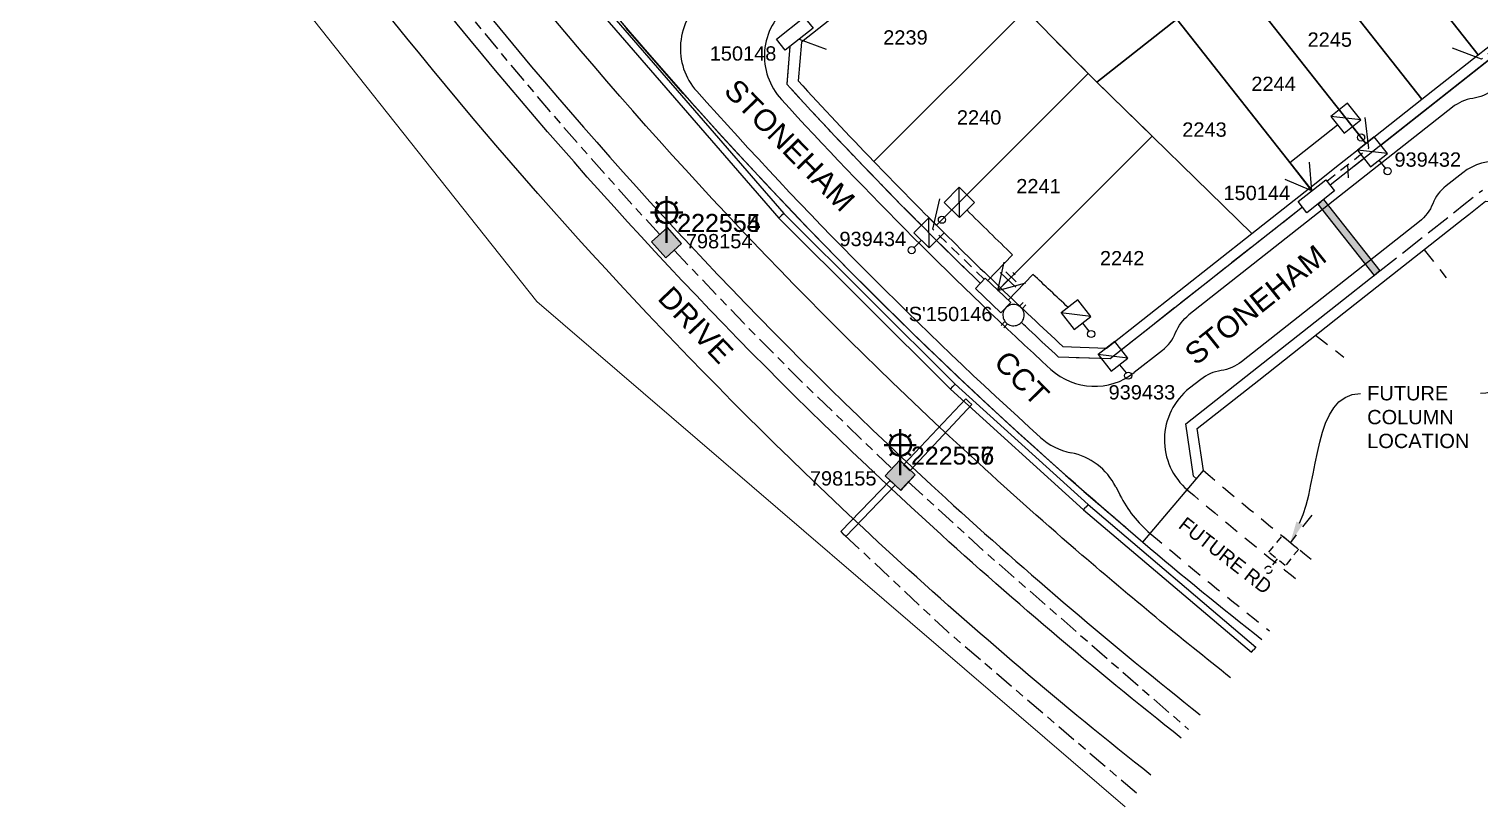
# Model space of a CAD drawing. Header units: metres. Extents: x 291565 to 291879, y 6233708 to 6234033.
# Drawn here: x 291564.7 to 291767.6, y 6233707.9 to 6233816.7 of the extents above; entities that cross this region are included whole.
import ezdxf
from ezdxf import colors
from ezdxf.entities.mleader import LeaderData, LeaderLine
from ezdxf.enums import TextEntityAlignment as Align
from ezdxf.math import Vec2, Vec3

# ---------------------------------------------------------------- set-up
doc = ezdxf.new("R2010")
doc.units = ezdxf.units.M
doc.header["$LTSCALE"] = 0.7
for name, pattern in [('Cable Exist OH', [1, 1, 0]), ('Cable Exist UG', [8.2, 4, -1.2, 1.8, -1.2]), ('Dash', [5, 3, -2]), ('IE Trench LV', [6.5, 5, -1.5])]:
    doc.linetypes.add(name, pattern=pattern)
doc.layers.get('0').update_dxf_attribs({"color": 6})
for name, color, linetype in [('_User Miscellaneous1', 3, 'Continuous'), ('_User Miscellaneous11', 7, 'Continuous'), ('_User Miscellaneous4', 7, 'Continuous'), ('_User Miscellaneous6', 7, 'Continuous'), ('_User Miscellaneous7', 150, 'Continuous'), ('_User Miscellaneous8', 7, 'Continuous'), ('_User Miscellaneous9', 8, 'Continuous'), ('Cadastre Developer_SP_NEW', 4, 'Continuous'), ('Cadastre Roads_SP_EXT', 4, 'Continuous'), ('Cadastre Roads_SP_NEW', 8, 'Continuous'), ('Duct_SP_EXT', 7, 'Continuous'), ('Duct_SP_NEW', 2, 'Continuous'), ('Equip_LV_NEW', 5, 'Continuous'), ('Equip_SP_SL_EXT', 70, 'Continuous'), ('Mains_LV_NEW_R6', 2, 'Continuous'), ('Mains_LV_NEW_T84', 2, 'Continuous'), ('Services_SP_NEW_UG', 2, 'Continuous'), ('SupportsUG_SP_LV_NEW', 2, 'Continuous'), ('SupportsUG_SP_LV_SL_EXT', 7, 'Continuous'), ('SupportsUG_SP_LV_SL_NEW', 2, 'Continuous'), ('Trench_SP_NEW', 2, 'Continuous'), ('UG_Details_SP_MISC', 7, 'Continuous')]:
    doc.layers.add(name, color=color, linetype=linetype)
doc.layers.add('_User Miscellaneous5', color=7, linetype='Continuous', lineweight=35)
doc.layers.add('Cadastre Land Parcels_SP_EXT', color=9, linetype='Continuous', lineweight=5)
doc.layers.add('_User Notes', color=7, linetype='Continuous', plot=False)
doc.styles.add('ARIAL', font='arial.ttf', dxfattribs={"height": 2})
doc.styles.add('COLUMN_LABEL', font='arial.ttf')
doc.styles.add('Dot', font='dotfont.shx', dxfattribs={"height": 2})
doc.styles.add('iecARIAL', font='arial.ttf', dxfattribs={"height": 2})
doc.styles.add('POLE_LABEL', font='arial.ttf')
doc.styles.add('SL_LABEL', font='arial.ttf')
doc.styles.get("Standard").update_dxf_attribs({"font": 'arial.ttf'})
doc.styles.add('style1', font='iso3098b.shx')
doc.linetypes.add('Cable New UG', pattern='A,8,-1,["x",style1,S=3.5,R=0,X=0.35,Y=-1],-3.5', length=12.5)
doc.linetypes.add('Cable Z', pattern='A,8,-1,["Z",Standard,S=2.5,R=0,X=0.35,Y=-1.25],-3.5', length=12.5)
doc.linetypes.add('IE Trench HV', pattern='A,8,-2,["/",style1,S=2.5,R=0,X=0.1,Y=-1],-4.5', length=14.5)

# ---------------------------------------------------------------- blocks, each defined once
blk = doc.blocks.new('*U54')
at = {"layer": '_User Miscellaneous7'}
blk.add_hatch(color=256, dxfattribs=at).paths.add_polyline_path([(-1.49, 1.47), (-1.48, -1.5), (1.49, -1.49), (1.48, 1.48)])
at = {"layer": '_User Miscellaneous8'}
blk.add_hatch(color=256, dxfattribs=at).paths.add_polyline_path([(-1.49, 1.48), (-1.48, -1.49), (1.49, -1.48), (1.48, 1.49)])
at = {"layer": '_User Miscellaneous7'}
blk.add_lwpolyline([(-1.48, -1.5), (1.49, -1.49), (1.48, 1.48), (-1.49, 1.47)], close=True, dxfattribs=at)
at = {"layer": '_User Miscellaneous8'}
blk.add_lwpolyline([(-1.48, -1.49), (1.49, -1.48), (1.48, 1.49), (-1.49, 1.48)], close=True, dxfattribs=at)
at = {"flags": 9}
for tag, style, p in [('STRUCTURE_PLANT_NUMBER', 'POLE_LABEL', (1.81, 0.03)), ('STREET_CODE', 'COLUMN_LABEL', (1.81, -0.2))]:
    blk.add_attdef(tag, text='', height=0.2, dxfattribs=dict(at, style=style)).set_placement(p, align=Align.MIDDLE_LEFT)
for tag, p in [('COLUMN_TYPE', (1.81, -0.4)), ('OWNED_BY', (1.81, -0.6)), ('STATE', (1.81, -0.8)), ('USAGE', (1.81, -1)), ('STREETNAME', (1.81, -1.6)), ('SUBURB', (1.81, -1.8)), ('LEGEND', (1.81, -1.2)), ('LOCATION', (1.81, -1.4)), ('NOTES', (1.81, -2))]:
    blk.add_attdef(tag, text='', height=0.2, dxfattribs=at).set_placement(p, align=Align.MIDDLE_LEFT)
at = {"flags": 1}
blk.add_attdef('Z', (1.81, -2.35), '', height=0.2, dxfattribs=at)
at = {"layer": '_User Miscellaneous6', "style": 'ARIAL', "flags": 8}
blk.add_attdef('ASSET_NUM', text='', height=2, dxfattribs=at).set_placement((2, 2), align=Align.MIDDLE_LEFT)
blk = doc.blocks.new('*U55')
at = {"layer": '_User Miscellaneous7'}
blk.add_hatch(color=256, dxfattribs=at).paths.add_polyline_path([(-1.64, -1.3), (1.31, -1.65), (1.65, 1.3), (-1.3, 1.65)])
at = {"layer": '_User Miscellaneous8'}
blk.add_hatch(color=256, dxfattribs=at).paths.add_polyline_path([(-1.65, -1.3), (1.3, -1.65), (1.65, 1.3), (-1.3, 1.65)])
at = {"layer": '_User Miscellaneous7'}
blk.add_lwpolyline([(1.31, -1.65), (1.65, 1.3), (-1.3, 1.65), (-1.64, -1.3)], close=True, dxfattribs=at)
at = {"layer": '_User Miscellaneous8'}
blk.add_lwpolyline([(1.3, -1.65), (1.65, 1.3), (-1.3, 1.65), (-1.65, -1.3)], close=True, dxfattribs=at)
at = {"flags": 9}
for tag, style, p in [('STRUCTURE_PLANT_NUMBER', 'POLE_LABEL', (1.81, 0.03)), ('STREET_CODE', 'COLUMN_LABEL', (1.81, -0.2))]:
    blk.add_attdef(tag, text='', height=0.2, dxfattribs=dict(at, style=style)).set_placement(p, align=Align.MIDDLE_LEFT)
for tag, p in [('COLUMN_TYPE', (1.81, -0.4)), ('OWNED_BY', (1.81, -0.6)), ('STATE', (1.81, -0.8)), ('USAGE', (1.81, -1)), ('STREETNAME', (1.81, -1.6)), ('SUBURB', (1.81, -1.8)), ('LEGEND', (1.81, -1.2)), ('LOCATION', (1.81, -1.4)), ('NOTES', (1.81, -2))]:
    blk.add_attdef(tag, text='', height=0.2, dxfattribs=at).set_placement(p, align=Align.MIDDLE_LEFT)
at = {"flags": 1}
blk.add_attdef('Z', (1.81, -2.35), '', height=0.2, dxfattribs=at)
at = {"layer": '_User Miscellaneous6', "style": 'ARIAL', "flags": 8}
blk.add_attdef('ASSET_NUM', text='', height=2, dxfattribs=at).set_placement((2, 2), align=Align.MIDDLE_LEFT)
blk = doc.blocks.new('SL_LANTERN_EXT')
at = {"lineweight": 40}
for p, q in [((0, 1.97), (0, 6.47)), ((-2.25, 4.22), (2.25, 4.22)), ((-1.46, 5.68), (-1.06, 5.28)), ((1.46, 5.68), (1.06, 5.28)), ((-1.46, 2.76), (-1.06, 3.16)), ((0, 0), (0, 2.72)), ((1.46, 2.76), (1.06, 3.16))]:
    blk.add_line(p, q, dxfattribs=at)
blk.add_circle((0, 4.22), 1.5, dxfattribs=at)
at = {"style": 'iecARIAL', "flags": 8}
blk.add_attdef('ASSET_NUM', (1.5, 1.5), '', height=2.5, dxfattribs=at)
for tag, p, height, flags in [('OPERATING_VOLTAGE', (0.98, -1.65), 0.2, 9), ('ORIENTATION', (0.98, -1.85), 0.2, 9), ('OWNED_BY', (0.98, -2.05), 0.2, 9), ('CONSTRUCTED_VOLTAGE', (0.98, -0.65), 0.2, 9), ('CONTROL_TYPE', (0.98, -0.85), 0.2, 9), ('LANTERN_PURPOSE', (0.98, -1.05), 0.2, 9), ('LANTERN_TYPE', (0.98, -1.25), 0.2, 9), ('NO_PHASES', (0.98, -1.45), 0.2, 9), ('LNUMBER', (2.18, -3.25), 2.5, 8), ('STATE', (0.98, -2.25), 0.2, 9), ('USAGE', (0.98, -2.45), 0.2, 9), ('CEXIST', (0.98, -2.65), 0.2, 9), ('CNEW', (0.98, -2.85), 0.2, 9), ('CNUMBER', (0.98, -3.05), 0.2, 9), ('CREMOVE', (0.98, -3.25), 0.2, 9), ('CREPLACE', (0.98, -3.45), 0.2, 9), ('LKINGHEIGHT', (0.98, -3.65), 0.2, 9), ('LBRACKET', (0.98, -3.85), 0.2, 9), ('LBRACKETVOCAB', (0.98, -4.05), 0.2, 9), ('LCATEGORY', (0.98, -4.25), 0.2, 9), ('LCHARGE1', (0.98, -4.45), 0.2, 9), ('LCHARGE1PERCENT', (0.98, -4.65), 0.2, 9), ('LCHARGE2', (0.98, -4.85), 0.2, 9), ('LCHARGE2PERCENT', (0.98, -5.05), 0.2, 9), ('LCHARGE3', (0.98, -5.25), 0.2, 9), ('LCHARGE3PERCENT', (0.98, -5.45), 0.2, 9), ('LEXIST', (0.98, -5.65), 0.2, 9), ('LLAMP', (0.98, -5.85), 0.2, 9), ('LLAMPVOCAB', (0.98, -6.05), 0.2, 9), ('LMAST', (0.98, -6.25), 0.2, 9), ('LMASTVOCAB', (0.98, -6.45), 0.2, 9), ('LNEW', (0.98, -6.65), 0.2, 9), ('LANTNUMBER', (0.98, -6.85), 0.2, 9), ('LOUTREACH', (0.98, -7.25), 0.2, 9), ('LOUTREACHVOCAB', (0.98, -7.45), 0.2, 9), ('LRATECODE', (0.98, -7.65), 0.2, 9), ('LREMOVE', (0.98, -7.85), 0.2, 9), ('LREPLACE', (0.98, -8.05), 0.2, 9), ('LTYPE', (0.98, -8.25), 0.2, 9), ('STREETNAME', (0.98, -9.25), 0.2, 9), ('SUBURB', (0.98, -9.45), 0.2, 1), ('LTYPEVOCAB', (0.98, -8.45), 0.2, 9), ('LEGEND', (0.98, -8.65), 0.2, 9), ('LOCATION', (0.98, -8.85), 0.2, 9), ('NOTES', (0.98, -9.05), 0.2, 9)]:
    blk.add_attdef(tag, p, '', height=height, dxfattribs=dict(flags=flags))
blk = doc.blocks.new('*U59')
at = {"layer": '_User Miscellaneous7', "lineweight": -3}
for points in [[(0, -3.03), (0, -1.58)], [(-1.49, -3.03), (1.5, -6.01)]]:
    blk.add_lwpolyline(points, dxfattribs=at)
blk.add_lwpolyline([(-1.49, -6), (1.49, -6), (1.49, -3.03), (-1.49, -3.03)], close=True, dxfattribs=at)
blk.add_circle((0, -1.08), 0.5, dxfattribs=at)
at = {"layer": '_User Miscellaneous8', "color": 2, "lineweight": -3}
blk.add_lwpolyline([(-1.49, 0), (1.49, 0), (1.49, 2.97), (-1.49, 2.97)], close=True, dxfattribs=at)
at = {"layer": '_User Miscellaneous9', "color": 2, "lineweight": -3}
blk.add_lwpolyline([(-1.49, 2.97), (1.5, -0.01)], dxfattribs=at)
at = {"style": 'POLE_LABEL', "flags": 9}
blk.add_attdef('STRUCTURE_PLANT_NUMBER', text='', height=0.2, dxfattribs=at).set_placement((1.64, 1.73), align=Align.MIDDLE_LEFT)
for tag, flags, p in [('STREET_CODE', 9, (1.64, 1.49)), ('OWNED_BY', 9, (1.64, 1.09)), ('OPERATED_BY', 9, (1.64, 0.89)), ('STATE', 9, (1.64, 0.49)), ('COLUMN_TYPE', 9, (1.64, 1.29)), ('MAINTAINED_BY', 9, (1.64, 0.69)), ('USAGE', 9, (1.64, 0.29)), ('LEGEND', 9, (1.64, 0.09)), ('SUBURB', 9, (1.64, -0.31)), ('STREETNAME', 9, (1.64, -0.51)), ('Z', 1, (1.64, -1.31)), ('PARENT', 9, (1.64, -0.11)), ('LOCATION', 9, (1.64, -0.71)), ('NOTES', 9, (1.64, -0.91)), ('LABEL_ALIGNMENT', 9, (1.64, -1.11))]:
    blk.add_attdef(tag, text='', height=0.2, dxfattribs=dict(flags=flags)).set_placement(p, align=Align.MIDDLE_LEFT)
at = {"layer": '_User Miscellaneous5', "style": 'ARIAL', "flags": 8}
blk.add_attdef('ASSET_NUM', text='', height=2, dxfattribs=at).set_placement((2, 3.49), align=Align.MIDDLE_LEFT)
blk = doc.blocks.new('*U58')
at = {"layer": '_User Miscellaneous8', "color": 2}
blk.add_line((0, 0), (0, 1.45), dxfattribs=at)
blk.add_circle((0, 1.95), 0.5, dxfattribs=at)
for tag, p, flags in [('Z', (0, 0), 1), ('OPERATED_BY', (0, -9.61), 9)]:
    blk.add_attdef(tag, p, '', height=0.2, dxfattribs=dict(flags=flags))
at = {"style": 'SL_LABEL', "flags": 9}
blk.add_attdef('STREET_CODE', text='', height=0.2, dxfattribs=at).set_placement((0, -0.2), align=Align.MIDDLE_LEFT)
at = {"flags": 9}
for tag, p in [('CONSTRUCTED_VOLTAGE', (0, -0.4)), ('CONTROL_TYPE', (0, -0.6)), ('OPERATING_VOLTAGE', (0, -1.4)), ('ORIENTATION', (0, -1.6)), ('OWNED_BY', (0, -1.8)), ('STATE', (0, -2)), ('LANTERN_PURPOSE', (0, -0.8)), ('LANTERN_TYPE', (0, -1)), ('NO_PHASES', (0, -1.2)), ('CEXIST', (0, -2.4)), ('CNEW', (0, -2.6)), ('CNUMBER', (0, -2.8)), ('CREMOVE', (0, -3)), ('CREPLACE', (0, -3.2)), ('USAGE', (0, -2.2)), ('LKINGHEIGHT', (0, -3.4)), ('LBRACKET', (0, -3.6)), ('LBRACKETVOCAB', (0, -3.8)), ('LCATEGORY', (0, -4)), ('LCHARGE1', (0, -4.2)), ('LCHARGE1PERCENT', (0, -4.4)), ('LCHARGE2', (0, -4.6)), ('LCHARGE2PERCENT', (0, -4.8)), ('LCHARGE3', (0, -5)), ('LCHARGE3PERCENT', (0, -5.2)), ('LEXIST', (0, -5.4)), ('LLAMP', (0, -5.6)), ('LLAMPVOCAB', (0, -5.8)), ('LMAST', (0, -6)), ('LMASTVOCAB', (0, -6.2)), ('LNEW', (0, -6.4)), ('LANTNUMBER', (0, -6.6)), ('LOUTREACH', (0, -7)), ('LOUTREACHVOCAB', (0, -7.2)), ('LRATECODE', (0, -7.4)), ('LREMOVE', (0, -7.6)), ('LREPLACE', (0, -7.8)), ('LTYPE', (0, -8)), ('LTYPEVOCAB', (0, -8.2)), ('SUBURB', (0, -8.6)), ('STREETNAME', (0, -8.8)), ('LEGEND', (0, -8.4)), ('LOCATION', (0, -9)), ('NOTES', (0, -9.2)), ('MAINTAINED_BY', (0, -9.86))]:
    blk.add_attdef(tag, text='', height=0.2, dxfattribs=at).set_placement(p, align=Align.MIDDLE_LEFT)
at = {"layer": '_User Notes', "style": 'SL_LABEL', "flags": 8}
blk.add_attdef('ASSET_NUM', text='', height=2.5, dxfattribs=at).set_placement((2, 2), align=Align.MIDDLE_LEFT)
at = {"layer": '_User Notes', "flags": 8}
blk.add_attdef('LNUMBER', text='', height=2.5, dxfattribs=at).set_placement((1.2, -2.8), align=Align.MIDDLE_LEFT)
blk = doc.blocks.new('*U72')
at = {"layer": '_User Miscellaneous7', "lineweight": -3}
for points in [[(0.46, -4.81), (0.46, -3.36)], [(-1.02, -4.81), (1.96, -7.8)]]:
    blk.add_lwpolyline(points, dxfattribs=at)
blk.add_lwpolyline([(-1.02, -7.78), (1.95, -7.78), (1.95, -4.81), (-1.02, -4.81)], close=True, dxfattribs=at)
blk.add_circle((0.46, -2.86), 0.5, dxfattribs=at)
at = {"layer": '_User Miscellaneous8', "color": 2, "lineweight": -3}
blk.add_lwpolyline([(-1.49, 0), (1.49, 0), (1.49, 2.97), (-1.49, 2.97)], close=True, dxfattribs=at)
at = {"layer": '_User Miscellaneous9', "color": 2, "lineweight": -3}
blk.add_lwpolyline([(-1.49, 2.97), (1.5, -0.01)], dxfattribs=at)
at = {"style": 'POLE_LABEL', "flags": 9}
blk.add_attdef('STRUCTURE_PLANT_NUMBER', text='', height=0.2, dxfattribs=at).set_placement((1.64, 1.73), align=Align.MIDDLE_LEFT)
for tag, flags, p in [('STREET_CODE', 9, (1.64, 1.49)), ('OWNED_BY', 9, (1.64, 1.09)), ('OPERATED_BY', 9, (1.64, 0.89)), ('STATE', 9, (1.64, 0.49)), ('COLUMN_TYPE', 9, (1.64, 1.29)), ('MAINTAINED_BY', 9, (1.64, 0.69)), ('USAGE', 9, (1.64, 0.29)), ('LEGEND', 9, (1.64, 0.09)), ('SUBURB', 9, (1.64, -0.31)), ('STREETNAME', 9, (1.64, -0.51)), ('Z', 1, (1.64, -1.31)), ('PARENT', 9, (1.64, -0.11)), ('LOCATION', 9, (1.64, -0.71)), ('NOTES', 9, (1.64, -0.91)), ('LABEL_ALIGNMENT', 9, (1.64, -1.11))]:
    blk.add_attdef(tag, text='', height=0.2, dxfattribs=dict(flags=flags)).set_placement(p, align=Align.MIDDLE_LEFT)
at = {"layer": '_User Miscellaneous5', "style": 'ARIAL', "flags": 8}
blk.add_attdef('ASSET_NUM', text='', height=2, dxfattribs=at).set_placement((2, 3.49), align=Align.MIDDLE_LEFT)
blk = doc.blocks.new('*U98')
at = {"lineweight": -3}
blk.add_lwpolyline([(-2.48, 2.49), (2.47, 2.49), (2.47, 0.51), (-2.48, 0.51)], close=True, dxfattribs=at)
for tag, flags, p in [('STREET_CODE', 9, (1.5, 3.5)), ('OWNED_BY', 9, (1.5, 3.3)), ('OPERATED_BY', 9, (1.5, 3.1)), ('STATE', 9, (1.5, 2.7)), ('SUPPORT_TYPE', 9, (1.5, 2.5)), ('MAINTAINED_BY', 9, (1.5, 2.9)), ('USAGE', 9, (1.5, 2.3)), ('LEGEND', 9, (1.5, 2.1)), ('SUBURB', 9, (1.5, 1.7)), ('STREETNAME', 9, (1.5, 1.5)), ('Z', 1, (1.5, 0.9)), ('PARENT', 9, (1.5, 1.9)), ('LOCATION', 9, (1.5, 1.3)), ('NOTES', 9, (1.5, 1.1))]:
    blk.add_attdef(tag, text='', height=0.2, dxfattribs=dict(flags=flags)).set_placement(p, align=Align.MIDDLE_LEFT)
at = {"layer": '_User Miscellaneous4', "style": 'ARIAL', "flags": 8}
blk.add_attdef('ASSET_NUM', text='', height=2, dxfattribs=at).set_placement((2, 5.5), align=Align.MIDDLE_LEFT)
blk = doc.blocks.new('*U61')
at = {"layer": 'Services_SP_NEW_UG', "color": 2, "flags": 128}
blk.add_lwpolyline([(-9.74, -2.38), (-12.56, 0.89)], dxfattribs=at)
at = {"layer": 'Services_SP_NEW_UG', "color": 2, "linetype": 'Dash', "ltscale": 0.7, "flags": 128}
blk.add_lwpolyline([(-2.32, -1.14), (-9.74, -2.38)], dxfattribs=at)
blk = doc.blocks.new('*U60')
at = {"layer": 'Services_SP_NEW_UG', "color": 2, "flags": 128}
for points in [[(0, 0), (-2.52, 3.15)], [(0, 0), (1.65, 3.68)]]:
    blk.add_lwpolyline(points, dxfattribs=at)
blk = doc.blocks.new('*U63')
at = {"layer": 'Services_SP_NEW_UG', "color": 2, "flags": 128}
blk.add_lwpolyline([(9.91, 0.97), (11.49, 4.99)], dxfattribs=at)
at = {"layer": 'Services_SP_NEW_UG', "color": 2, "linetype": 'Dash', "ltscale": 0.7, "flags": 128}
blk.add_lwpolyline([(2.56, -0.31), (9.91, 0.97)], dxfattribs=at)
blk = doc.blocks.new('*U64')
at = {"layer": 'Services_SP_NEW_UG', "color": 2, "flags": 128}
for points in [[(0, 0), (2.63, 3.06)], [(0, 0), (3.92, -0.94)]]:
    blk.add_lwpolyline(points, dxfattribs=at)
blk = doc.blocks.new('*U83')
blk.add_wipeout([(-1.17, -0.57), (-1.28, -0.72), (-1.36, -0.89), (-1.43, -1.06), (-1.47, -1.25), (-1.49, -1.43), (-1.49, -1.62), (-1.46, -1.81), (-1.41, -1.99), (-1.34, -2.16), (-1.25, -2.32), (-1.13, -2.47), (-1, -2.61), (-0.86, -2.72), (-0.7, -2.82), (-0.53, -2.9), (-0.35, -2.95), (-0.16, -2.99), (0.03, -2.99), (0.21, -2.98), (0.4, -2.94), (0.57, -2.88), (0.74, -2.8), (0.9, -2.69), (1.04, -2.57), (1.17, -2.43), (1.28, -2.28), (1.36, -2.11), (1.43, -1.94), (1.47, -1.75), (1.49, -1.57), (1.49, -1.38), (1.46, -1.19), (1.41, -1.01), (1.34, -0.84), (1.25, -0.68), (1.13, -0.53), (1, -0.39), (0.86, -0.28), (0.7, -0.18), (0.53, -0.1), (0.35, -0.05), (0.16, -0.01), (-0.03, -0.01), (-0.21, -0.02), (-0.4, -0.06), (-0.57, -0.12), (-0.74, -0.2), (-0.9, -0.31), (-1.04, -0.43)])
for p, q in [((-1.47, -1.25), (-2.22, -1.25)), ((-1.47, -1.75), (-2.22, -1.75)), ((1.47, -1.25), (2.22, -1.25)), ((1.47, -1.75), (2.22, -1.75))]:
    blk.add_line(p, q)
blk.add_lwpolyline([(1.49, -1.5, 1), (-1.49, -1.5, 1)], format="xyb", close=True)
for tag, p, flags in [('ORIENTATION', (0, 0), 9), ('Z', (0, 0), 1), ('USAGE', (0, -0.2), 9), ('NOTES', (0, -0.4), 9)]:
    blk.add_attdef(tag, p, '', height=0.2, dxfattribs=dict(flags=flags))
blk = doc.blocks.new('Earth')
for p, q in [((0, -2.04), (0, 0)), ((-1.5, -2.04), (1.5, -2.04)), ((-1, -2.64), (1, -2.64)), ((-0.25, -3.24), (0.25, -3.24))]:
    blk.add_line(p, q)
blk = doc.blocks.new('*U108')
at = {"layer": 'Services_SP_NEW_UG', "color": 2, "flags": 128}
blk.add_lwpolyline([(-4.43, 11.71), (-1.58, 14.95)], dxfattribs=at)
at = {"layer": 'Services_SP_NEW_UG', "color": 2, "linetype": 'Dash', "ltscale": 0.7, "flags": 128}
blk.add_lwpolyline([(-1.45, 2.13), (-4.43, 11.71)], dxfattribs=at)
blk = doc.blocks.new('A$C4FBE3B10')
at = {"layer": '_User Miscellaneous1', "color": 6, "linetype": 'Dash', "ltscale": 0.5, "flags": 128}
blk.add_lwpolyline([(0, 2.97), (0, 4.42)], dxfattribs=at)
at = {"layer": '_User Miscellaneous1', "color": 6, "linetype": 'Dash', "ltscale": 0.5}
blk.add_lwpolyline([(-1.48, 2.97), (1.48, 2.97), (1.48, 0), (-1.48, 0)], close=True, dxfattribs=at)
blk.add_circle((0, 4.92), 0.5, dxfattribs=at)

msp = doc.modelspace()

# ---------------------------------------------------------------- hatches: boundary and pattern name
at = {"layer": '_User Miscellaneous11', "ltscale": 0.5}
h = msp.add_hatch(color=256, dxfattribs=at)
h.dxf.hatch_style = 1
h.paths.add_polyline_path([(291745.76, 6233792.85), (291744.94, 6233792.21), (291752.81, 6233782.23), (291753.63, 6233782.87)])

# ---------------------------------------------------------------- linework, layer by layer
at = {"layer": 'Cadastre Developer_SP_NEW', "color": 4, "flags": 128}
for points in [[(291591.11, 6233895.06, 0.074087), (291711.89, 6233752.36), (291720.48, 6233744.96), (291728.95, 6233754.95), (291728.95, 6233754.95), (291728.1, 6233760.84), (291736.68, 6233767.61), (291748.59, 6233776.99), (291765.27, 6233790.14), (291766.08, 6233790.78), (291768.39, 6233792.6), (291771.6, 6233792.22), (291786.05, 6233803.11), (291786.05, 6233803.11), (291786.55, 6233806.71, -0.197185), (291828.68, 6233815.34), (291834.91, 6233814.16), (291873.72, 6233806.8)], [(291591.67, 6233894.14, 0.075024), (291714.48, 6233750.1)], [(291721.8, 6233801.73), (291700.57, 6233780.52, 0.004822), (291709.3, 6233772.31), (291715.39, 6233772.09), (291735.73, 6233788.12)]]:
    msp.add_lwpolyline(points, format="xyb", dxfattribs=at)
for points in [[(291772.73, 6233817.28, -0.010833), (291775.26, 6233819.2), (291756.65, 6233842.81), (291752.31, 6233839.39), (291748.8, 6233836.62), (291767.37, 6233813.06), (291772.73, 6233817.28)], [(291714.07, 6233809.25), (291725.24, 6233818.05), (291706.66, 6233841.61), (291694.56, 6233832.07), (291693.22, 6233831.01, 0.012748), (291714.07, 6233809.25)], [(291693.22, 6233831.01), (291672.74, 6233814.87), (291672.29, 6233809.44, 0.006217), (291682.87, 6233798.18), (291704.1, 6233819.38, -0.006733), (291693.22, 6233831.01)], [(291704.1, 6233819.38), (291682.87, 6233798.18, 0.005031), (291691.63, 6233789.26), (291712.85, 6233810.46, -0.005286), (291704.1, 6233819.38)], [(291712.85, 6233810.46), (291691.63, 6233789.26, 0.005031), (291700.57, 6233780.52), (291721.8, 6233801.73, -0.005286), (291712.85, 6233810.46)]]:
    msp.add_lwpolyline(points, format="xyb", close=True, dxfattribs=at)
for points in [[(291767.37, 6233813.06), (291748.8, 6233836.62), (291740.94, 6233830.43), (291759.51, 6233806.87), (291767.37, 6233813.06)], [(291759.51, 6233806.87), (291740.94, 6233830.43), (291740.94, 6233830.43), (291737.62, 6233827.81), (291733.1, 6233824.22), (291751.66, 6233800.68), (291759.51, 6233806.87)], [(291748, 6233797.79), (291751.66, 6233800.68), (291733.1, 6233824.22), (291729.43, 6233821.35), (291729.36, 6233821.3), (291725.54, 6233818.29), (291725.24, 6233818.05), (291743.81, 6233794.49), (291748, 6233797.79)], [(291735.73, 6233788.12), (291743.81, 6233794.49), (291725.24, 6233818.05), (291725.24, 6233818.05), (291714.07, 6233809.25)]]:
    msp.add_lwpolyline(points, close=True, dxfattribs=at)
at = {"layer": 'Cadastre Developer_SP_NEW', "color": 8, "linetype": 'Dash', "flags": 128}
for points in [[(291759.82, 6233785.84), (291762.91, 6233781.92)], [(291744.64, 6233773.88), (291748.58, 6233770.8)], [(291744.09, 6233748.73), (291741.12, 6233744.91)]]:
    msp.add_lwpolyline(points, dxfattribs=at)
at = {"layer": 'Cadastre Developer_SP_NEW', "color": 8, "linetype": 'Dash'}
msp.add_arc((292135.82, 6234235.76), 629.86, 229.76103, 231.53622, dxfattribs=at)
at = {"layer": 'Cadastre Developer_SP_NEW', "color": 4}
msp.add_arc((292137.52, 6234237.97), 645.75, 229.77172, 231.68102, dxfattribs=at)
at = {"layer": 'Cadastre Land Parcels_SP_EXT', "linetype": 'Continuous'}
msp.add_lwpolyline([(291717.99, 6233707.93), (291635.74, 6233778.58), (291590.94, 6233835.13), (291564.74, 6233879.48)], dxfattribs=at)
at = {"layer": 'Cadastre Roads_SP_NEW'}
msp.add_line((291723.21, 6233771.76), (291719.28, 6233768.66), dxfattribs=at)
at = {"layer": 'Cadastre Roads_SP_NEW', "linetype": 'Continuous', "flags": 128}
for points in [[(291732.76, 6233725.99, -0.010371), (291711.97, 6233743.15, -0.007558), (291697.48, 6233756.02, -0.068954), (291585.16, 6233891.55, -0.068954)], [(291579.39, 6233888.14, 0.069008), (291692.95, 6233751.08, 0.018028), (291728.52, 6233720.81)], [(291725.86, 6233717.55, -0.018001), (291690.12, 6233747.98, -0.069041), (291575.78, 6233886, -0.069041)], [(291685.59, 6233743.03, -0.069093), (291570.01, 6233882.59, -0.069093)], [(291721.62, 6233712.37, -0.017959), (291685.59, 6233743.03)]]:
    msp.add_lwpolyline(points, format="xyb", dxfattribs=at)
at = {"layer": 'Cadastre Roads_SP_NEW', "flags": 128}
for points in [[(291772.88, 6233811.93, -0.131324), (291771.02, 6233809.45), (291769.45, 6233808.21, -0.131324), (291766.61, 6233806.98, 0.131324), (291763.76, 6233805.76), (291726.92, 6233776.72)], [(291718.34, 6233746.78, -0.000955), (291716.47, 6233748.38, -0.007558), (291702.13, 6233761.11)]]:
    msp.add_lwpolyline(points, format="xyb", dxfattribs=at)
at = {"layer": 'Cadastre Roads_SP_NEW'}
msp.add_lwpolyline([(291775.76, 6233795.36, 0.414214), (291765.23, 6233796.6), (291762.87, 6233794.75, 0.131327), (291761.02, 6233792.27, -0.131327), (291759.16, 6233789.78), (291734.28, 6233770.17, -0.131328), (291731.43, 6233768.94, 0.132016), (291728.58, 6233767.71), (291727, 6233766.47, 0.474417), (291726.76, 6233752.22)], format="xyb", dxfattribs=at)
at = {"layer": 'Cadastre Roads_SP_NEW', "flags": 128}
msp.add_lwpolyline([(291716.69, 6233752.7), (291717.29, 6233751.52)], dxfattribs=at)
at = {"layer": 'Cadastre Roads_SP_NEW'}
for centre, radius, start, end in [((291664.82, 6233813.97), 9, 128.2474, 221.7201), ((291676.57, 6233812.92), 9, 128.2474, 222.5208), ((292130.36, 6234229.04), 632.7, 221.72009, 227.9001), ((292130.36, 6234229.04), 624.7, 222.52079, 227.4135), ((291719.49, 6233776.47), 6, 308.2474, 338.1738), ((291713.71, 6233775.73), 9, 227.4135, 308.2474), ((291712.21, 6233766.27), 9, 227.9001, 258.6387), ((291708.7, 6233748.67), 8.94, 26.7385, 78.8168), ((291732.62, 6233759.31), 17.2, 206.9168, 229.7601)]:
    msp.add_arc(centre, radius, start, end, dxfattribs=at)
at = {"layer": 'Cadastre Roads_SP_NEW', "extrusion": (0, 0, -1)}
for centre, radius, start, end in [((-292130.36, 6234229.04), 634.3, 312.46265, 319.46854), ((-291730.63, 6233772.01), 6, 21.8262, 51.7526)]:
    msp.add_arc(centre, radius, start, end, dxfattribs=at)
at = {"layer": 'Cadastre Roads_SP_NEW', "color": 8, "linetype": 'Dash'}
for centre, radius, start, end in [((292135.82, 6234235.76), 633.36, 229.76046, 231.57965), ((292135.66, 6234235.56), 641.1, 229.7596, 231.68594)]:
    msp.add_arc(centre, radius, start, end, dxfattribs=at)
at = {"layer": 'Duct_SP_EXT'}
for p, q in [((291687.03, 6233755.74), (291695.72, 6233765)), ((291687.91, 6233754.92), (291696.59, 6233764.18)), ((291695.72, 6233765), (291696.16, 6233764.59)), ((291696.59, 6233764.18), (291696.16, 6233764.59)), ((291687.03, 6233755.74), (291687.47, 6233755.33)), ((291687.91, 6233754.92), (291687.47, 6233755.33)), ((291678.25, 6233746.42), (291685.16, 6233753.59)), ((291685.16, 6233753.59), (291685.51, 6233753.25)), ((291685.85, 6233752.92), (291685.51, 6233753.25)), ((291678.95, 6233745.75), (291685.85, 6233752.92)), ((291678.25, 6233746.42), (291678.6, 6233746.08)), ((291678.95, 6233745.75), (291678.6, 6233746.08))]:
    msp.add_line(p, q, dxfattribs=at)
at = {"layer": 'Duct_SP_NEW'}
for p, q in [((291744.94, 6233792.21), (291745.35, 6233792.53)), ((291744.94, 6233792.21), (291752.81, 6233782.23)), ((291745.76, 6233792.85), (291745.35, 6233792.53)), ((291745.76, 6233792.85), (291753.63, 6233782.87)), ((291752.81, 6233782.23), (291753.22, 6233782.55)), ((291753.63, 6233782.87), (291753.22, 6233782.55))]:
    msp.add_line(p, q, dxfattribs=at)
at = {"layer": 'Mains_LV_NEW_R6', "color": 2, "linetype": 'Cable Z', "flags": 128}
msp.add_lwpolyline([(291744.12, 6233794.09), (291741.02, 6233798.02), (291747.71, 6233803.29)], dxfattribs=at)
for points in [[(291698.8, 6233781.51), (291702.27, 6233785.12, -0.003423), (291695.86, 6233791.4)], [(291710.03, 6233777.77, -0.002419), (291705.12, 6233782.39), (291701.66, 6233778.77)]]:
    msp.add_lwpolyline(points, format="xyb", dxfattribs=at)
at = {"layer": 'Mains_LV_NEW_T84', "color": 2, "linetype": 'Cable New UG'}
for points in [[(291774.12, 6233816.53, 0.003075), (291773.42, 6233815.99), (291746.68, 6233794.84)], [(291697.75, 6233781.15, -0.01555), (291670.75, 6233808.91), (291671.19, 6233814.3)], [(291742.79, 6233791.78), (291715.89, 6233770.57), (291708.69, 6233770.83, -0.004051), (291701.32, 6233777.73)]]:
    msp.add_lwpolyline(points, format="xyb", dxfattribs=at)
at = {"layer": 'Services_SP_NEW_UG', "color": 2, "flags": 128}
msp.add_lwpolyline([(291672.43, 6233815.27), (291676.21, 6233813.87)], dxfattribs=at)
at = {"layer": 'Trench_SP_NEW', "linetype": 'IE Trench HV', "flags": 128}
msp.add_lwpolyline([(291774.16, 6233816.5, 0.002219), (291773.65, 6233816.1), (291753.76, 6233800.42)], format="xyb", dxfattribs=at)
at = {"layer": 'Trench_SP_NEW', "linetype": 'IE Trench LV', "flags": 128}
for points in [[(291689.52, 6233789.25, -0.010916), (291670.75, 6233808.91), (291671.19, 6233814.3)], [(291697.75, 6233781.15, -0.003441), (291691.62, 6233787.15, -0.003441)], [(291714.66, 6233770.61), (291708.69, 6233770.83, -0.004051), (291701.32, 6233777.73, -0.004051)]]:
    msp.add_lwpolyline(points, format="xyb", dxfattribs=at)
at = {"layer": 'Trench_SP_NEW', "linetype": 'IE Trench HV', "flags": 128}
for points in [[(291751.42, 6233798.58), (291749.93, 6233797.41)], [(291748.46, 6233796.25), (291746.68, 6233794.84)], [(291749.24, 6233795.89), (291749.14, 6233797.74)], [(291727.98, 6233753.81), (291727.55, 6233754.17), (291726.49, 6233761.48), (291735.76, 6233768.79), (291747.66, 6233778.17), (291753.22, 6233782.55)]]:
    msp.add_lwpolyline(points, dxfattribs=at)
at = {"layer": 'Trench_SP_NEW', "linetype": 'IE Trench LV', "flags": 128}
for points in [[(291753.22, 6233782.55), (291764.34, 6233791.32), (291765.15, 6233791.96), (291767.95, 6233794.16)], [(291742.79, 6233791.78), (291717.49, 6233771.83)]]:
    msp.add_lwpolyline(points, dxfattribs=at)
at = {"layer": 'UG_Details_SP_MISC'}
for p, q in [((291630.75, 6233835.03), (291669.57, 6233790.26)), ((291631.5, 6233835.64), (291670.28, 6233790.91)), ((291669.57, 6233790.26), (291669.92, 6233790.59)), ((291669.57, 6233790.26), (291693.59, 6233766.35)), ((291670.28, 6233790.91), (291669.92, 6233790.59)), ((291670.28, 6233790.91), (291694.25, 6233767.04)), ((291693.59, 6233766.35), (291693.92, 6233766.69)), ((291693.59, 6233766.35), (291712.2, 6233749.49)), ((291694.25, 6233767.04), (291693.92, 6233766.69)), ((291694.25, 6233767.04), (291712.84, 6233750.21)), ((291712.2, 6233749.49), (291712.52, 6233749.85)), ((291712.2, 6233749.49), (291735.66, 6233729.55)), ((291712.84, 6233750.21), (291712.52, 6233749.85)), ((291712.84, 6233750.21), (291736.28, 6233730.28)), ((291735.66, 6233729.55), (291735.97, 6233729.92)), ((291736.28, 6233730.28), (291735.97, 6233729.92))]:
    msp.add_line(p, q, dxfattribs=at)
at = {"layer": 'UG_Details_SP_MISC', "color": 7, "linetype": 'Cable Exist UG', "flags": 128}
for points in [[(291624.81, 6233820.51), (291632.37, 6233811.31), (291639.25, 6233803.23), (291647.9, 6233793.45), (291653.02, 6233787.87)], [(291654.94, 6233785.76), (291664.72, 6233775.52), (291672.15, 6233768.01), (291685.4, 6233755.21)], [(291687.64, 6233753.43), (291698.38, 6233743.6), (291726.86, 6233718.78)], [(291719.58, 6233709.87), (291693.12, 6233732.49), (291687.19, 6233738.06), (291681.7, 6233743.23), (291678.6, 6233746.08)]]:
    msp.add_lwpolyline(points, dxfattribs=at)

# ---------------------------------------------------------------- block references
at = {"layer": '_User Miscellaneous1', "color": 7, "rotation": 141.0509371373994}
msp.add_blockref('A$C4FBE3B10', (291741.12, 6233744.91), dxfattribs=at)
at = {"layer": 'Equip_SP_SL_EXT'}
ref = msp.add_blockref('SL_LANTERN_EXT', (291653.87, 6233786.84), dxfattribs=at)
ref.add_attrib('ASSET_NUM', '222555', (291655.37, 6233788.34), dxfattribs={"layer": '0', "height": 2.5, "style": 'iecARIAL'})
ref = msp.add_blockref('SL_LANTERN_EXT', (291653.89, 6233786.82), dxfattribs=at)
ref.add_attrib('ASSET_NUM', '222554', (291655.39, 6233788.32), dxfattribs={"layer": '0', "height": 2.5, "style": 'iecARIAL'})
ref = msp.add_blockref('SL_LANTERN_EXT', (291686.56, 6233754.3), dxfattribs=at)
ref.add_attrib('ASSET_NUM', '222556', (291688.06, 6233755.8), dxfattribs={"layer": '0', "height": 2.5, "style": 'iecARIAL'})
ref = msp.add_blockref('SL_LANTERN_EXT', (291686.56, 6233754.3), dxfattribs=at)
ref.add_attrib('ASSET_NUM', '222557', (291688.06, 6233755.8), dxfattribs={"layer": '0', "height": 2.5, "style": 'iecARIAL'})
at = {"layer": 'Services_SP_NEW_UG'}
for name, p, rotation in [('*U61', (291775.26, 6233819.2), 28.34346266721276), ('*U63', (291743.81, 6233794.49), 28.34346268538775), ('*U108', (291700.57, 6233780.52), 28.34346266721276)]:
    msp.add_blockref(name, p, dxfattribs=dict(at, rotation=rotation))
at = {"layer": 'Services_SP_NEW_UG', "color": 2, "rotation": 28.34346268469686}
for name, p in [('*U60', (291744.1, 6233794.07)), ('*U64', (291700.22, 6233780.15))]:
    msp.add_blockref(name, p, dxfattribs=at)
at = {"layer": 'SupportsUG_SP_LV_NEW'}
ref = msp.add_blockref('*U98', (291672.74, 6233814.87), dxfattribs=dict(at, rotation=38.24737337792275))
ref.add_attrib('ASSET_NUM_001', '150148', (291659.92, 6233812.27), dxfattribs={"layer": '_User Miscellaneous4', "height": 2, "style": 'ARIAL'})
ref = msp.add_blockref('*U98', (291743.81, 6233794.49), dxfattribs=dict(at, rotation=218.2473733858642))
ref.add_attrib('ASSET_NUM_001', '150144', (291731.75, 6233792.77), dxfattribs={"layer": '_User Miscellaneous4', "height": 2, "style": 'ARIAL'})
at = {"layer": 'SupportsUG_SP_LV_SL_EXT'}
ref = msp.add_blockref('*U55', (291653.89, 6233786.82), dxfattribs=dict(at, rotation=318.8317565740472))
ref.add_attrib('ASSET_NUM_001', '798154', (291656.58, 6233786.03), dxfattribs={"layer": '_User Miscellaneous6', "height": 2, "style": 'ARIAL'})
ref = msp.add_blockref('*U54', (291686.56, 6233754.3), dxfattribs=dict(at, rotation=46.40059228772165))
ref.add_attrib('ASSET_NUM_001', '798155', (291673.92, 6233752.87), dxfattribs={"layer": '_User Miscellaneous6', "height": 2, "style": 'ARIAL'})
at = {"layer": 'SupportsUG_SP_LV_SL_NEW', "ltscale": 0.5}
ref = msp.add_blockref('*U59', (291751.66, 6233800.68), dxfattribs=dict(at, rotation=218.2473733745768))
ref.add_attrib('ASSET_NUM_001', '939432', (291755.66, 6233797.44), dxfattribs={"layer": '_User Miscellaneous5', "height": 2, "style": 'ARIAL'})
for p, rotation in [((291753.5, 6233798.35), 218.2473733745768), ((291689.53, 6233787.16), 135.0690656260103), ((291717.23, 6233769.76), 218.24737337442)]:
    msp.add_blockref('*U58', p, dxfattribs=dict(at, rotation=rotation))
ref = msp.add_blockref('*U59', (291691.63, 6233789.26), dxfattribs=dict(at, rotation=135.0690656260103))
ref.add_attrib('ASSET_NUM_001', '939434', (291678.06, 6233786.34), dxfattribs={"layer": '_User Miscellaneous5', "height": 2, "style": 'ARIAL'})
ref = msp.add_blockref('*U72', (291715.39, 6233772.09), dxfattribs=dict(at, rotation=218.24737337442))
ref.add_attrib('ASSET_NUM_001', '939433', (291715.69, 6233764.9), dxfattribs={"layer": '_User Miscellaneous5', "height": 2, "style": 'ARIAL'})

# ---------------------------------------------------------------- texts
at = {"layer": 'Cadastre Developer_SP_NEW', "color": 4, "style": 'ARIAL'}
for s, p in [('2239', (291687.29, 6233815.51)), ('2245', (291746.62, 6233815.21)), ('2244', (291738.76, 6233809.02)), ('2240', (291697.59, 6233804.33)), ('2243', (291729.1, 6233802.63)), ('2241', (291705.89, 6233794.72)), ('2242', (291717.59, 6233784.65))]:
    msp.add_text(s, height=2, dxfattribs=at).set_placement(p, align=Align.MIDDLE_CENTER)
at = {"layer": 'Cadastre Roads_SP_EXT'}
msp.add_text('DRIVE', height=3, rotation=313.5021, dxfattribs=at).set_placement((291652.48, 6233778.94))
at = {"layer": 'Cadastre Roads_SP_NEW', "color": 2, "style": 'ARIAL'}
for s, rotation, p in [('STONEHAM', 314.4007, (291670.04, 6233799.4)), ('STONEHAM', 38.6934, (291737.16, 6233776.97)), ('CCT', 314.5245, (291702.48, 6233766.84))]:
    msp.add_text(s, height=3, rotation=rotation, dxfattribs=at).set_placement(p, align=Align.CENTER)
at = {"layer": 'Cadastre Roads_SP_NEW', "color": 8, "style": 'Dot'}
msp.add_text('FUTURE RD', height=2, rotation=322.1098, dxfattribs=at).set_placement((291731.41, 6233742.3), align=Align.CENTER)

# ---------------------------------------------------------------- leaders
at = {"layer": '_User Miscellaneous1', "color": 7}
ml = msp.add_multileader_mtext('Standard', dxfattribs=at)
ml.set_content('FUTURE\\PCOLUMN\\PLOCATION', color=7, style='ARIAL')
ml.set_leader_properties(color=4)
ml.build(insert=Vec2(0, 0))
ml.multileader.update_dxf_attribs({"leader_type": 2, "arrow_head_size": 3})
ctx = ml.context
ctx.base_point, ctx.char_height, ctx.arrow_head_size, ctx.plane_origin = Vec3(291749.85, 6233765.75), 2, 3, Vec3(291804.99, 6233763.77)
ctx.attachment_type = 1
notes = []
notes.append((ctx, [(0, (1, 1, 0), (291775.7, 6233765.75), (-1, 0), 8, [(0, [(291776.09, 6233791.69)], 0, [])])]))
ctx.mtext.insert, ctx.mtext.flow_direction = Vec3(291751.85, 6233766.77), 5
ml = msp.add_multileader_mtext('Standard', dxfattribs=at)
ml.set_content('', color=7, style='ARIAL')
ml.set_leader_properties(color=4)
ml.build(insert=Vec2(0, 0))
ml.multileader.update_dxf_attribs({"leader_type": 2, "arrow_head_size": 3})
ctx = ml.context
ctx.base_point, ctx.char_height, ctx.arrow_head_size, ctx.plane_origin = Vec3(291750.92, 6233765.72), 2, 3, Vec3(291729.51, 6233755.02)
ctx.attachment_type = 1
notes.append((ctx, [(0, (1, 1, 0), (291742.92, 6233765.72), (1, 0), 8, [(0, [(291741.12, 6233744.91)], 0, [])])]))
ctx.mtext.insert, ctx.mtext.flow_direction = Vec3(291752.92, 6233766.72), 5
for ctx, leaders in notes:
    for number, flags, end, landing, length, lines in leaders:
        leader = LeaderData()
        leader.index, (leader.has_last_leader_line, leader.has_dogleg_vector, leader.attachment_direction) = number, flags
        leader.last_leader_point, leader.dogleg_vector, leader.dogleg_length = Vec3(end), Vec3(landing), length
        for number, points, colour, breaks in lines:
            line = LeaderLine()
            line.index, line.vertices, line.color, line.breaks = number, Vec3.list(points), colors.encode_raw_color(colour), breaks
            leader.lines.append(line)
        ctx.leaders.append(leader)

# ---------------------------------------------------------------- next in the draw order: block references
at = {"layer": 'Equip_LV_NEW', "linetype": 'Cable Exist UG', "lineweight": 0, "ltscale": 0.5, "rotation": 46.22208620061757}
msp.add_blockref('*U83', (291701.32, 6233777.73), dxfattribs=at)

# ---------------------------------------------------------------- next in the draw order: block references
at = {"layer": 'Equip_LV_NEW', "linetype": 'Cable Exist OH', "lineweight": 0, "rotation": 136.222089465205}
msp.add_blockref('Earth', (291700.22, 6233780.15), dxfattribs=at)
at = {"layer": 'SupportsUG_SP_LV_NEW'}
ref = msp.add_blockref('*U98', (291700.57, 6233780.52), dxfattribs=dict(at, rotation=136.2220894632502))
ref.add_attrib('ASSET_NUM_001', "'S'150146", (291687.21, 6233775.85), dxfattribs={"layer": '_User Miscellaneous4', "height": 2, "style": 'ARIAL'})

doc.saveas('drawing.dxf')
